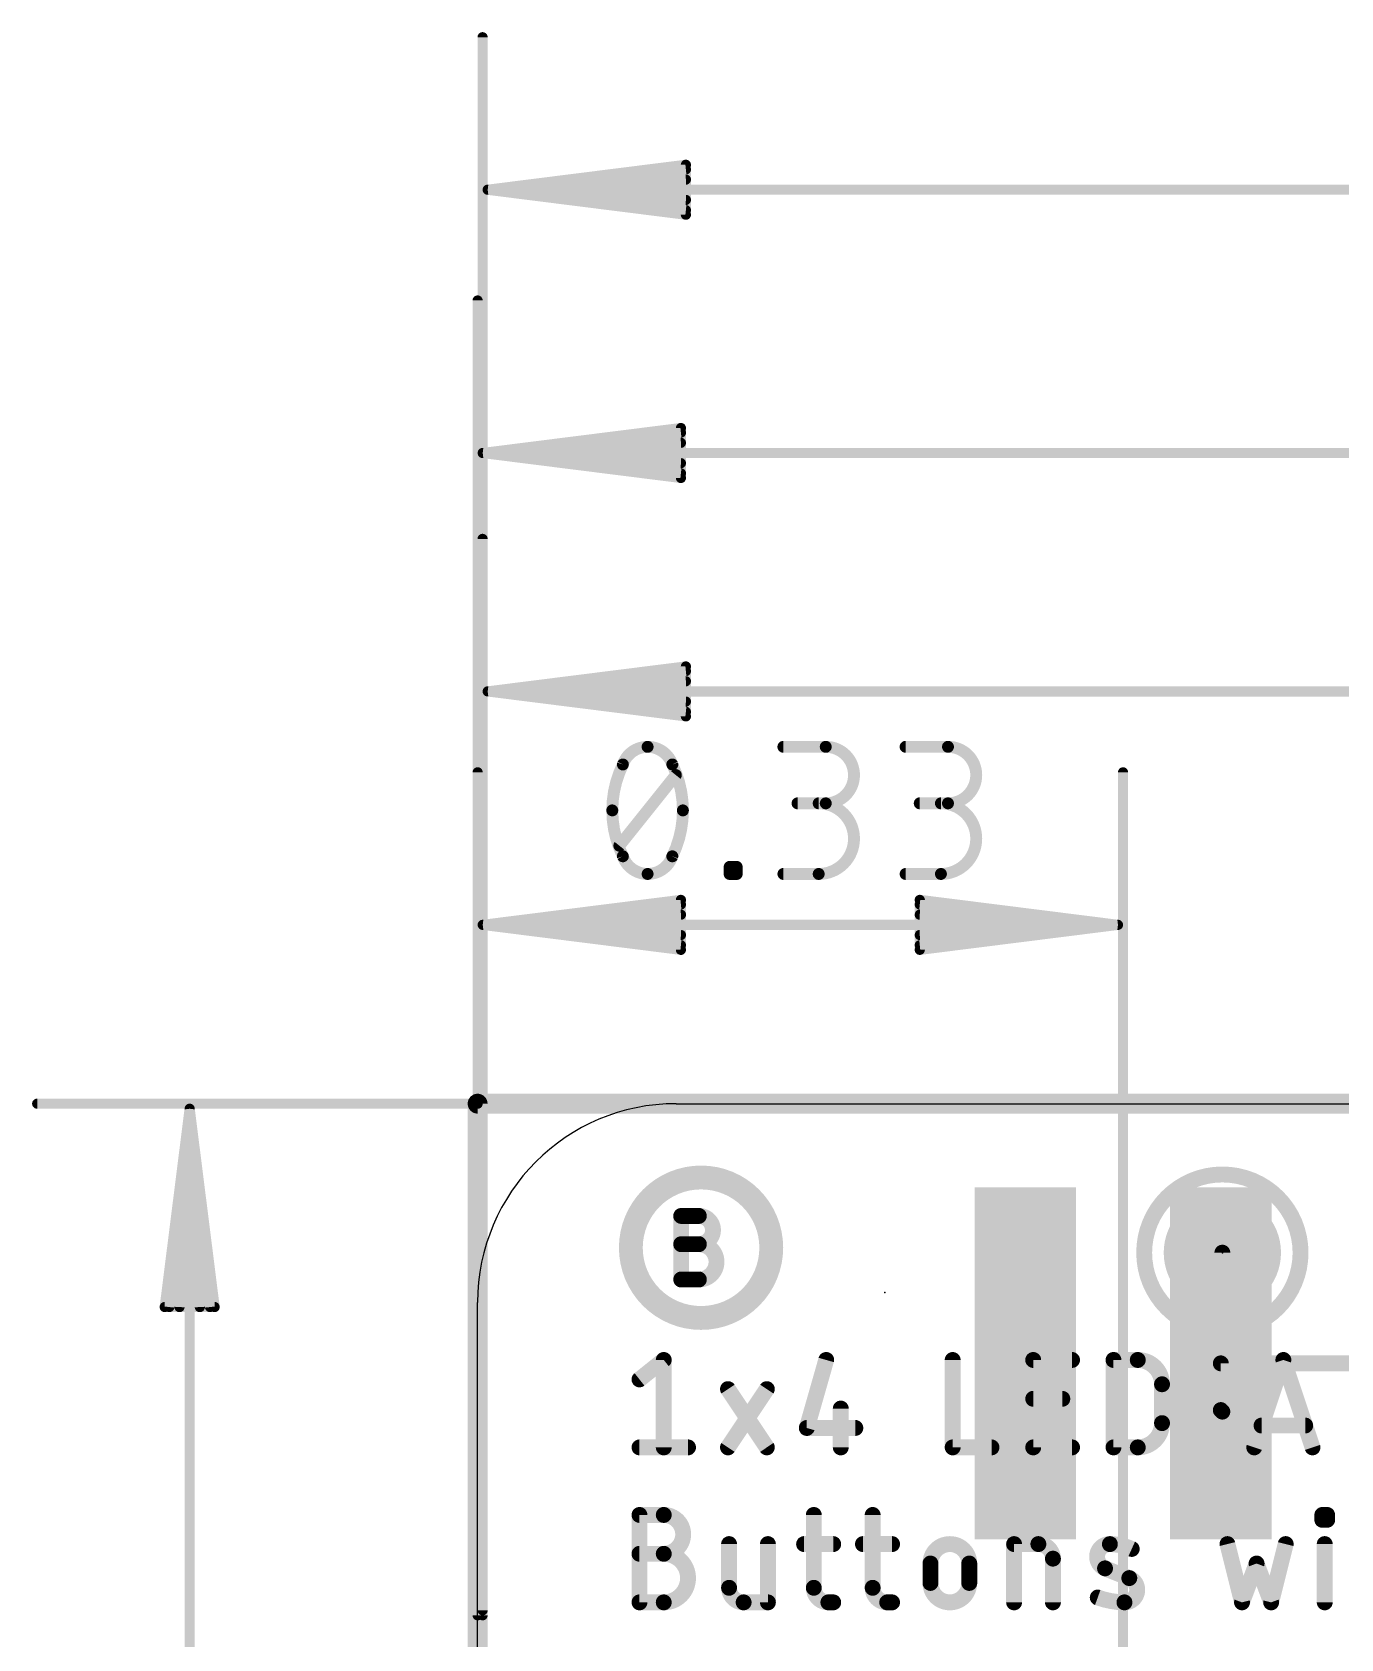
# Model space of a CAD drawing. Extents: x -44.1 to 38.2, y -17 to 24.8.
# Drawn here: x -43.8 to -27.06, y 3.95 to 24.49 of the extents above; entities that cross this region are included whole.
import ezdxf

# ---------------------------------------------------------------- set-up
doc = ezdxf.new("R2010")
doc.units = 0
for name, color, linetype in [('1', 12, 'CONTINUOUS'), ('16', 5, 'CONTINUOUS'), ('18', 110, 'CONTINUOUS'), ('20', 53, 'CONTINUOUS'), ('21', 40, 'CONTINUOUS'), ('23', 40, 'CONTINUOUS'), ('24', 6, 'CONTINUOUS'), ('47', 253, 'CONTINUOUS')]:
    doc.layers.add(name, color=color, linetype=linetype)

# ---------------------------------------------------------------- blocks, each defined once
blk = doc.blocks.new('PIE')
at = {"const_width": 0.5}
blk.add_lwpolyline([(0, -0.25, 1), (0, 0.25, 1), (0, -0.25)], format="xyb", dxfattribs=at)
blk = doc.blocks.new('RECT')
blk.add_solid([(-0.5, -0.5), (0.5, -0.5), (-0.5, 0.5), (0.5, 0.5)])
blk = doc.blocks.new('ROUNDV')
at = {"const_width": 0.5}
blk.add_lwpolyline([(0, -0.25, 1), (0, 0.25, 1), (0, -0.25)], format="xyb", dxfattribs=at)

msp = doc.modelspace()

# ---------------------------------------------------------------- linework, layer by layer
at = {"layer": '1'}
for points, const_width in [([(-38.1, 10.795), (38.1, 10.795)], 0.254), ([(-38.1, -10.795), (-38.1, 10.795)], 0.254), ([(-28.575, 8.89), (-28.575, 6.858)], 0.2032)]:
    msp.add_lwpolyline(points, dxfattribs=dict(at, const_width=const_width))
for points, const_width in [([(-38.1, 10.8585, 1), (-38.1, 10.7315)], 0.127), ([(-38.0365, 10.795, 1), (-38.1635, 10.795)], 0.127), ([(-28.5242, 8.89, 1), (-28.6258, 8.89)], 0.1016), ([(-28.6258, 6.858, 1), (-28.5242, 6.858)], 0.1016)]:
    msp.add_lwpolyline(points, format="xyb", dxfattribs=dict(at, const_width=const_width))
at = {"layer": '16'}
for points, const_width in [([(-38.1, 10.795), (38.1, 10.795)], 0.254), ([(-38.1, -10.795), (-38.1, 10.795)], 0.254), ([(-28.595, 7.475), (-26.055, 7.475)], 0.2032), ([(-28.595, 6.878), (-28.595, 7.475)], 0.2032), ([(-28.575, 6.858), (-28.595, 6.878)], 0.2032)]:
    msp.add_lwpolyline(points, dxfattribs=dict(at, const_width=const_width))
for points, const_width in [([(-38.1, 10.8585, 1), (-38.1, 10.7315)], 0.127), ([(-38.0365, 10.795, 1), (-38.1635, 10.795)], 0.127), ([(-28.595, 7.5258, 1), (-28.595, 7.4242)], 0.1016), ([(-28.5442, 7.475, 1), (-28.6458, 7.475)], 0.1016), ([(-28.5591, 6.9139, 1), (-28.6309, 6.8421)], 0.1016), ([(-28.6458, 6.878, 1), (-28.5442, 6.878)], 0.1016), ([(-28.6109, 6.8221, 1), (-28.5391, 6.8939)], 0.1016)]:
    msp.add_lwpolyline(points, format="xyb", dxfattribs=dict(at, const_width=const_width))
at = {"layer": '20'}
for p, q in [((-35.56, 10.795), (35.56, 10.795)), ((-38.1, -8.255), (-38.1, 8.255))]:
    msp.add_line(p, q, dxfattribs=at)
msp.add_arc((-35.56, 8.255), 2.54, 90, 180, dxfattribs=at)
at = {"layer": '21'}
for points, const_width in [([(-35.2425, 8.0555, 1), (-35.2425, 9.8515, 1), (-35.2425, 8.0555)], 0.3048), ([(-28.575, 7.89, 1), (-28.575, 9.89, 1), (-28.575, 7.89)], 0.2032), ([(-35.4457, 9.3599, 1), (-35.5473, 9.3599)], 0.1016), ([(-35.4965, 9.4107, 1), (-35.4965, 9.3091)], 0.1016), ([(-35.2707, 8.9986, 1), (-35.2707, 9.3599)], 0.2032), ([(-35.2707, 9.4107, 1), (-35.2707, 9.3091)], 0.1016), ([(-35.2707, 9.3091, 1), (-35.2707, 9.4107)], 0.1016), ([(-35.4965, 9.0495, 1), (-35.4965, 8.9479)], 0.1016), ([(-35.2707, 8.5471, 1), (-35.2707, 8.9987)], 0.2032), ([(-35.2707, 9.0495, 1), (-35.2707, 8.9479)], 0.1016), ([(-35.2707, 9.0495, 1), (-35.2707, 8.9478)], 0.1016), ([(-35.2707, 8.9479, 1), (-35.2707, 9.0495)], 0.1016), ([(-35.4965, 8.5979, 1), (-35.4965, 8.4963)], 0.1016), ([(-35.2707, 8.5979, 1), (-35.2707, 8.4963)], 0.1016), ([(-35.2707, 8.4963, 1), (-35.2707, 8.5979)], 0.1016), ([(-35.5473, 8.5471, 1), (-35.4457, 8.5471)], 0.1016), ([(-35.6687, 7.5184, 1), (-35.7703, 7.5184)], 0.1016), ([(-35.6877, 7.4787, 1), (-35.7512, 7.5581)], 0.1016), ([(-33.593, 7.5044, 1), (-33.6907, 7.5324)], 0.1016), ([(-31.9737, 7.5184, 1), (-32.0753, 7.5184)], 0.1016), ([(-30.9434, 7.5184, 1), (-31.045, 7.5184)], 0.1016), ([(-30.9942, 7.5692, 1), (-30.9942, 7.4676)], 0.1016), ([(-30.4975, 7.4676, 1), (-30.4975, 7.5692)], 0.1016), ([(-29.9166, 7.5184, 1), (-30.0182, 7.5184)], 0.1016), ([(-29.9674, 7.5692, 1), (-29.9674, 7.4676)], 0.1016), ([(-29.3466, 7.208, 0.4142), (-29.657, 7.5184)], 0.2032), ([(-29.657, 7.5692, 1), (-29.657, 7.4676)], 0.1016), ([(-29.657, 7.4676, 1), (-29.657, 7.5692)], 0.1016), ([(-27.7465, 7.5345, 1), (-27.8429, 7.5023)], 0.1016), ([(-27.7465, 7.5023, 1), (-27.8429, 7.5345)], 0.1016), ([(-36.0616, 7.3097, 1), (-35.9982, 7.2304)], 0.1016), ([(-34.8557, 7.174, 1), (-34.9402, 7.1177)], 0.1016), ([(-34.359, 7.1177, 1), (-34.4435, 7.174)], 0.1016), ([(-29.2958, 7.208, 1), (-29.3974, 7.208)], 0.1016), ([(-29.3973, 7.208, 1), (-29.2958, 7.208)], 0.1016), ([(-33.4048, 6.8975, 1), (-33.5064, 6.8975)], 0.1016), ([(-30.9942, 7.0725, 1), (-30.9942, 6.9709)], 0.1016), ([(-30.6217, 6.9709, 1), (-30.6217, 7.0725)], 0.1016), ([(-29.657, 6.4008, 0.4142), (-29.3466, 6.7112)], 0.2032), ([(-29.2958, 6.7112, 1), (-29.3974, 6.7112)], 0.1016), ([(-28.0741, 6.731, 1), (-28.0741, 6.6294)], 0.1016), ([(-27.5153, 6.6294, 1), (-27.5153, 6.731)], 0.1016), ([(-33.9391, 6.6631, 1), (-33.8414, 6.6352)], 0.1016), ([(-33.8902, 6.7, 1), (-33.8902, 6.5984)], 0.1016), ([(-33.2693, 6.5984, 1), (-33.2693, 6.7)], 0.1016), ([(-29.3974, 6.7112, 1), (-29.2958, 6.7112)], 0.1016), ([(-36.0299, 6.4516, 1), (-36.0299, 6.35)], 0.1016), ([(-35.7703, 6.4008, 1), (-35.6687, 6.4008)], 0.1016), ([(-35.409, 6.35, 1), (-35.409, 6.4516)], 0.1016), ([(-34.9402, 6.429, 1), (-34.8557, 6.3726)], 0.1016), ([(-34.4435, 6.3726, 1), (-34.359, 6.429)], 0.1016), ([(-33.5064, 6.4008, 1), (-33.4048, 6.4008)], 0.1016), ([(-32.0245, 6.4516, 1), (-32.0245, 6.35)], 0.1016), ([(-32.0753, 6.4008, 1), (-31.9737, 6.4008)], 0.1016), ([(-31.5277, 6.35, 1), (-31.5277, 6.4516)], 0.1016), ([(-30.9942, 6.4516, 1), (-30.9942, 6.35)], 0.1016), ([(-31.045, 6.4008, 1), (-30.9434, 6.4008)], 0.1016), ([(-30.4975, 6.35, 1), (-30.4975, 6.4516)], 0.1016), ([(-29.9674, 6.4516, 1), (-29.9674, 6.35)], 0.1016), ([(-30.0182, 6.4008, 1), (-29.9166, 6.4008)], 0.1016), ([(-29.657, 6.4516, 1), (-29.657, 6.35)], 0.1016), ([(-29.657, 6.35, 1), (-29.657, 6.4516)], 0.1016), ([(-28.2154, 6.4169, 1), (-28.119, 6.3847)], 0.1016), ([(-27.4703, 6.3847, 1), (-27.3739, 6.4169)], 0.1016), ([(-35.9791, 5.5372, 1), (-36.0807, 5.5372)], 0.1016), ([(-36.0299, 5.588, 1), (-36.0299, 5.4864)], 0.1016), ([(-35.7195, 5.0405, 1), (-35.7195, 5.5372)], 0.2032), ([(-35.7195, 5.588, 1), (-35.7195, 5.4864)], 0.1016), ([(-35.7195, 5.4864, 1), (-35.7195, 5.588)], 0.1016), ([(-33.7497, 5.5372, 1), (-33.8513, 5.5372)], 0.1016), ([(-32.9969, 5.5372, 1), (-33.0985, 5.5372)], 0.1016), ([(-27.2459, 5.5372, 1), (-27.3475, 5.5372)], 0.1016), ([(-27.2967, 5.588, 1), (-27.2967, 5.4864)], 0.1016), ([(-27.2967, 5.5259, 1), (-27.2967, 5.4243)], 0.1016), ([(-27.1838, 5.5372, 1), (-27.2854, 5.5372)], 0.1016), ([(-27.2346, 5.4864, 1), (-27.2346, 5.588)], 0.1016), ([(-27.2346, 5.4243, 1), (-27.2346, 5.5259)], 0.1016), ([(-27.3475, 5.4751, 1), (-27.2459, 5.4751)], 0.1016), ([(-27.2854, 5.4751, 1), (-27.1838, 5.4751)], 0.1016), ([(-36.0299, 5.0913, 1), (-36.0299, 4.9897)], 0.1016), ([(-35.7195, 4.4196, 1), (-35.7195, 5.0405)], 0.2032), ([(-35.7195, 5.0913, 1), (-35.7195, 4.9897)], 0.1016), ([(-35.7195, 5.0913, 1), (-35.7195, 4.9897)], 0.1016), ([(-35.7195, 4.9897, 1), (-35.7195, 5.0913)], 0.1016), ([(-34.8333, 5.1647, 1), (-34.9349, 5.1647)], 0.1016), ([(-34.3366, 5.1647, 1), (-34.4382, 5.1647)], 0.1016), ([(-33.9247, 5.2155, 1), (-33.9247, 5.1139)], 0.1016), ([(-33.5522, 5.1139, 1), (-33.5522, 5.2155)], 0.1016), ([(-33.1718, 5.2155, 1), (-33.1718, 5.1139)], 0.1016), ([(-32.7993, 5.1139, 1), (-32.7993, 5.2155)], 0.1016), ([(-31.8118, 4.9163, 1), (-32.3085, 4.9163)], 0.2032), ([(-31.1879, 5.1647, 1), (-31.2895, 5.1647)], 0.1016), ([(-31.2387, 5.2155, 1), (-31.2387, 5.1139)], 0.1016), ([(-30.742, 4.9784, 0.4142), (-30.9282, 5.1647)], 0.2032), ([(-30.9282, 5.2155, 1), (-30.9282, 5.1139)], 0.1016), ([(-30.9282, 5.1139, 1), (-30.9282, 5.2155)], 0.1016), ([(-30.0136, 5.1647, 0.8318), (-30.0757, 4.8542)], 0.2032), ([(-29.7342, 5.1026, 0.1025), (-30.0136, 5.1647)], 0.2032), ([(-30.0129, 5.2155, 1), (-30.0143, 5.1139)], 0.1016), ([(-30.0143, 5.1139, 1), (-30.0129, 5.2155)], 0.1016), ([(-29.7551, 5.0563, 1), (-29.7134, 5.1489)], 0.1016), ([(-28.4607, 5.177, 1), (-28.5592, 5.1523)], 0.1016), ([(-27.7156, 5.1523, 1), (-27.8142, 5.177)], 0.1016), ([(-27.2149, 5.1647, 1), (-27.3165, 5.1647)], 0.1016), ([(-32.2577, 4.9163, 1), (-32.3593, 4.9163)], 0.1016), ([(-32.3593, 4.9163, 1), (-32.2577, 4.9163)], 0.1016), ([(-31.761, 4.9163, 1), (-31.8626, 4.9163)], 0.1016), ([(-31.8626, 4.9163, 1), (-31.761, 4.9163)], 0.1016), ([(-30.6912, 4.9784, 1), (-30.7928, 4.9784)], 0.1016), ([(-30.7928, 4.9784, 1), (-30.6912, 4.9784)], 0.1016), ([(-30.0568, 4.9014, 1), (-30.0946, 4.8071)], 0.1016), ([(-30.0946, 4.8071, 1), (-30.0568, 4.9014)], 0.1016), ([(-28.0898, 4.9341, 1), (-28.185, 4.8985)], 0.1016), ([(-28.0898, 4.8985, 1), (-28.185, 4.9341)], 0.1016), ([(-32.3085, 4.668, 1), (-31.8118, 4.668)], 0.2032), ([(-32.2577, 4.668, 1), (-32.3593, 4.668)], 0.1016), ([(-31.761, 4.668, 1), (-31.8626, 4.668)], 0.1016), ([(-29.8274, 4.4196, 0.8318), (-29.7653, 4.73)], 0.2032), ([(-29.7464, 4.7772, 1), (-29.7841, 4.6829)], 0.1016), ([(-29.7841, 4.6829, 1), (-29.7464, 4.7772)], 0.1016), ([(-36.0299, 4.4704, 1), (-36.0299, 4.3688)], 0.1016), ([(-35.7195, 4.4704, 1), (-35.7195, 4.3688)], 0.1016), ([(-35.7195, 4.3688, 1), (-35.7195, 4.4704)], 0.1016), ([(-34.8841, 4.6059, 0.4142), (-34.6978, 4.4196)], 0.2032), ([(-34.8333, 4.6059, 1), (-34.9349, 4.6059)], 0.1016), ([(-34.9349, 4.6059, 1), (-34.8333, 4.6059)], 0.1016), ([(-34.6978, 4.4704, 1), (-34.6978, 4.3688)], 0.1016), ([(-34.6978, 4.3688, 1), (-34.6978, 4.4704)], 0.1016), ([(-34.3874, 4.3688, 1), (-34.3874, 4.4704)], 0.1016), ([(-33.8005, 4.6059, 0.4142), (-33.6142, 4.4196)], 0.2032), ([(-33.7497, 4.6059, 1), (-33.8513, 4.6059)], 0.1016), ([(-33.8513, 4.6059, 1), (-33.7497, 4.6059)], 0.1016), ([(-33.6142, 4.4704, 1), (-33.6142, 4.3688)], 0.1016), ([(-33.6142, 4.3688, 1), (-33.6142, 4.4704)], 0.1016), ([(-33.5522, 4.3688, 1), (-33.5522, 4.4704)], 0.1016), ([(-33.0477, 4.6059, 0.4142), (-32.8614, 4.4196)], 0.2032), ([(-32.9969, 4.6059, 1), (-33.0985, 4.6059)], 0.1016), ([(-33.0985, 4.6059, 1), (-32.9969, 4.6059)], 0.1016), ([(-32.8614, 4.4704, 1), (-32.8614, 4.3688)], 0.1016), ([(-32.8614, 4.3688, 1), (-32.8614, 4.4704)], 0.1016), ([(-32.7993, 4.3688, 1), (-32.7993, 4.4704)], 0.1016), ([(-32.3593, 4.668, 1), (-32.2577, 4.668)], 0.1016), ([(-31.8626, 4.668, 1), (-31.761, 4.668)], 0.1016), ([(-30.1688, 4.4817, 0.083), (-29.8274, 4.4196)], 0.2032), ([(-30.1516, 4.5295, 1), (-30.186, 4.4339)], 0.1016), ([(-29.8266, 4.4704, 1), (-29.8281, 4.3688)], 0.1016), ([(-29.8281, 4.3688, 1), (-29.8266, 4.4704)], 0.1016), ([(-36.0807, 4.4196, 1), (-35.9791, 4.4196)], 0.1016), ([(-34.4382, 4.4196, 1), (-34.3366, 4.4196)], 0.1016), ([(-31.2895, 4.4196, 1), (-31.1879, 4.4196)], 0.1016), ([(-30.7928, 4.4196, 1), (-30.6912, 4.4196)], 0.1016), ([(-28.3712, 4.4374, 1), (-28.2761, 4.4018)], 0.1016), ([(-28.373, 4.4073, 1), (-28.2744, 4.4319)], 0.1016), ([(-28.0004, 4.4319, 1), (-27.9019, 4.4073)], 0.1016), ([(-27.9987, 4.4018, 1), (-27.9036, 4.4374)], 0.1016), ([(-27.3165, 4.4196, 1), (-27.2149, 4.4196)], 0.1016)]:
    msp.add_lwpolyline(points, format="xyb", dxfattribs=dict(at, const_width=const_width))
at = {"layer": '21', "const_width": 0.2032}
for points in [[(-35.4965, 8.5471), (-35.4965, 9.3599)], [(-35.4965, 9.3599), (-35.2707, 9.3599)], [(-35.4965, 8.9987), (-35.2707, 8.9987)], [(-35.2707, 8.5471), (-35.4965, 8.5471)], [(-36.0299, 7.27), (-35.7195, 7.5184)], [(-35.7195, 7.5184), (-35.7195, 6.4008)], [(-33.6419, 7.5184), (-33.8902, 6.6492)], [(-32.0245, 7.5184), (-32.0245, 6.4008)], [(-30.9942, 6.4008), (-30.9942, 7.5184)], [(-30.9942, 7.5184), (-30.4975, 7.5184)], [(-29.9674, 6.4008), (-29.9674, 7.5184)], [(-29.9674, 7.5184), (-29.657, 7.5184)], [(-28.1672, 6.4008), (-27.7947, 7.5184)], [(-27.7947, 7.5184), (-27.4221, 6.4008)], [(-34.898, 6.4008), (-34.4013, 7.1459)], [(-34.898, 7.1459), (-34.4013, 6.4008)], [(-29.3466, 7.208), (-29.3466, 6.7112)], [(-33.4556, 6.8975), (-33.4556, 6.4008)], [(-30.9942, 7.0217), (-30.6217, 7.0217)], [(-27.5153, 6.6802), (-28.0741, 6.6802)], [(-33.8902, 6.6492), (-33.2693, 6.6492)], [(-36.0299, 6.4008), (-35.409, 6.4008)], [(-32.0245, 6.4008), (-31.5277, 6.4008)], [(-30.4975, 6.4008), (-30.9942, 6.4008)], [(-29.657, 6.4008), (-29.9674, 6.4008)], [(-36.0299, 4.4196), (-36.0299, 5.5372)], [(-36.0299, 5.5372), (-35.7195, 5.5372)], [(-33.8005, 5.5372), (-33.8005, 4.6059)], [(-33.0477, 5.5372), (-33.0477, 4.6059)], [(-27.2967, 5.4751), (-27.2967, 5.5372)], [(-27.2967, 5.5372), (-27.2346, 5.5372)], [(-27.2346, 5.4751), (-27.2967, 5.4751)], [(-27.2346, 5.5372), (-27.2346, 5.4751)], [(-36.0299, 5.0405), (-35.7195, 5.0405)], [(-34.8841, 5.1647), (-34.8841, 4.6059)], [(-34.3874, 4.4196), (-34.3874, 5.1647)], [(-33.9247, 5.1647), (-33.5522, 5.1647)], [(-33.1718, 5.1647), (-32.7993, 5.1647)], [(-31.2387, 4.4196), (-31.2387, 5.1647)], [(-31.2387, 5.1647), (-30.9282, 5.1647)], [(-28.5099, 5.1647), (-28.3237, 4.4196)], [(-27.9511, 4.4196), (-27.7649, 5.1647)], [(-27.2657, 4.4196), (-27.2657, 5.1647)], [(-32.3085, 4.668), (-32.3085, 4.9163)], [(-31.8118, 4.9163), (-31.8118, 4.668)], [(-30.742, 4.9784), (-30.742, 4.4196)], [(-29.7653, 4.73), (-30.0757, 4.8542)], [(-28.3237, 4.4196), (-28.1374, 4.9163)], [(-28.1374, 4.9163), (-27.9511, 4.4196)], [(-35.7195, 4.4196), (-36.0299, 4.4196)], [(-34.6978, 4.4196), (-34.3874, 4.4196)], [(-33.6142, 4.4196), (-33.5522, 4.4196)], [(-32.8614, 4.4196), (-32.7993, 4.4196)]]:
    msp.add_lwpolyline(points, dxfattribs=at)
at = {"layer": '23'}
for p in [(-35.2425, 8.9535), (-28.575, 8.89)]:
    msp.add_point(p, dxfattribs=at)
at = {"layer": '24'}
msp.add_point((-32.893, 8.382), dxfattribs=at)
at = {"layer": '47'}
for points, const_width in [([(-38.0365, 4.2545), (-38.0365, 24.429)], 0.13), ([(-37.9715, 22.479), (-35.4365, 22.7982)], 0.13), ([(-37.9715, 22.479), (-35.4365, 22.739)], 0.13), ([(-35.4365, 22.7982), (-35.4365, 22.1598)], 0.13), ([(-37.9715, 22.479), (-35.4365, 22.609)], 0.13), ([(29.78, 22.479), (-37.9715, 22.479)], 0.13), ([(-35.4365, 22.1598), (-37.9715, 22.479)], 0.13), ([(-35.4365, 22.349), (-37.9715, 22.479)], 0.13), ([(-35.4365, 22.219), (-37.9715, 22.479)], 0.13), ([(-38.1, 4.2545), (-38.1, 21.0635)], 0.13), ([(-38.035, 19.1135), (-35.5, 19.4327)], 0.13), ([(-38.035, 19.1135), (-35.5, 19.3735)], 0.13), ([(-35.5, 19.4327), (-35.5, 18.7943)], 0.13), ([(-38.035, 19.1135), (-35.5, 19.2435)], 0.13), ([(10.73, 19.1135), (-38.035, 19.1135)], 0.13), ([(-35.5, 18.7943), (-38.035, 19.1135)], 0.13), ([(-35.5, 18.9835), (-38.035, 19.1135)], 0.13), ([(-35.5, 18.8535), (-38.035, 19.1135)], 0.13), ([(-38.0365, 4.318), (-38.0365, 18.0155)], 0.13), ([(-37.9715, 16.0655), (-35.4365, 16.3847)], 0.13), ([(-35.4365, 16.3847), (-35.4365, 15.7463)], 0.13), ([(-37.9715, 16.0655), (-35.4365, 16.3255)], 0.13), ([(-37.9715, 16.0655), (-35.4365, 16.1955)], 0.13), ([(-10.86, 16.0655), (-37.9715, 16.0655)], 0.13), ([(-35.4365, 15.7463), (-37.9715, 16.0655)], 0.13), ([(-35.4365, 15.9355), (-37.9715, 16.0655)], 0.13), ([(-35.4365, 15.8055), (-37.9715, 16.0655)], 0.13), ([(-34.1893, 15.3573), (-33.6475, 15.3573)], 0.1524), ([(-32.6262, 15.3573), (-32.0843, 15.3573)], 0.1524), ([(-38.1, 4.2545), (-38.1, 15.031)], 0.13), ([(-36.2874, 14.0929), (-35.5649, 14.9961)], 0.1524), ([(-29.845, 3.175), (-29.845, 15.031)], 0.13), ([(-33.6475, 14.6348), (-34.0087, 14.6348)], 0.1524), ([(-32.0843, 14.6348), (-32.4456, 14.6348)], 0.1524), ([(-34.8771, 13.7317), (-34.8771, 13.822)], 0.1524), ([(-34.8771, 13.822), (-34.7868, 13.822)], 0.1524), ([(-34.7868, 13.7317), (-34.8771, 13.7317)], 0.1524), ([(-34.7868, 13.822), (-34.7868, 13.7317)], 0.1524), ([(-34.1893, 13.7317), (-33.7378, 13.7317)], 0.1524), ([(-32.6262, 13.7317), (-32.1746, 13.7317)], 0.1524), ([(-38.035, 13.081), (-35.5, 13.4002)], 0.13), ([(-38.035, 13.081), (-35.5, 13.341)], 0.13), ([(-35.5, 13.4002), (-35.5, 12.7618)], 0.13), ([(-29.91, 13.081), (-32.445, 13.4002)], 0.13), ([(-32.445, 13.4002), (-32.445, 12.7618)], 0.13), ([(-29.91, 13.081), (-32.445, 13.341)], 0.13), ([(-38.035, 13.081), (-35.5, 13.211)], 0.13), ([(-29.91, 13.081), (-32.445, 13.211)], 0.13), ([(-29.91, 13.081), (-38.035, 13.081)], 0.13), ([(-35.5, 12.7618), (-38.035, 13.081)], 0.13), ([(-35.5, 12.951), (-38.035, 13.081)], 0.13), ([(-35.5, 12.821), (-38.035, 13.081)], 0.13), ([(-32.445, 12.7618), (-29.91, 13.081)], 0.13), ([(-32.445, 12.951), (-29.91, 13.081)], 0.13), ([(-32.445, 12.821), (-29.91, 13.081)], 0.13), ([(-38.1, 10.795), (-43.733, 10.795)], 0.13), ([(-41.783, 10.73), (-42.1022, 8.195)], 0.13), ([(-41.783, 10.73), (-42.043, 8.195)], 0.13), ([(-41.783, 10.73), (-41.913, 8.195)], 0.13), ([(-41.783, -10.73), (-41.783, 10.73)], 0.13), ([(-41.4638, 8.195), (-41.783, 10.73)], 0.13), ([(-41.653, 8.195), (-41.783, 10.73)], 0.13), ([(-41.523, 8.195), (-41.783, 10.73)], 0.13), ([(-42.1022, 8.195), (-41.4638, 8.195)], 0.13)]:
    msp.add_lwpolyline(points, dxfattribs=dict(at, const_width=const_width))
for points, const_width in [([(-38.004, 24.429, 1), (-38.069, 24.429)], 0.065), ([(-35.404, 22.7982, 1), (-35.469, 22.7982)], 0.065), ([(-35.4324, 22.766, 1), (-35.4406, 22.8305)], 0.065), ([(-35.4332, 22.7067, 1), (-35.4398, 22.7713)], 0.065), ([(-35.4348, 22.5765, 1), (-35.4382, 22.6415)], 0.065), ([(-37.9715, 22.5115, 1), (-37.9715, 22.4465)], 0.065), ([(-37.9674, 22.5112, 1), (-37.9756, 22.4468)], 0.065), ([(-37.9732, 22.5115, 1), (-37.9698, 22.4465)], 0.065), ([(-37.9698, 22.5115, 1), (-37.9732, 22.4465)], 0.065), ([(-37.9682, 22.5113, 1), (-37.9748, 22.4467)], 0.065), ([(-37.9748, 22.5113, 1), (-37.9682, 22.4467)], 0.065), ([(-37.9756, 22.5112, 1), (-37.9674, 22.4468)], 0.065), ([(-35.4382, 22.3165, 1), (-35.4348, 22.3815)], 0.065), ([(-35.469, 22.1598, 1), (-35.404, 22.1598)], 0.065), ([(-35.4406, 22.1275, 1), (-35.4324, 22.192)], 0.065), ([(-35.4398, 22.1867, 1), (-35.4332, 22.2513)], 0.065), ([(-38.0675, 21.0635, 1), (-38.1325, 21.0635)], 0.065), ([(-35.4675, 19.4327, 1), (-35.5325, 19.4327)], 0.065), ([(-35.4959, 19.4005, 1), (-35.5041, 19.465)], 0.065), ([(-35.4967, 19.3412, 1), (-35.5033, 19.4058)], 0.065), ([(-38.035, 19.146, 1), (-38.035, 19.081)], 0.065), ([(-38.0309, 19.1457, 1), (-38.0391, 19.0813)], 0.065), ([(-38.0367, 19.146, 1), (-38.0333, 19.081)], 0.065), ([(-38.0333, 19.146, 1), (-38.0367, 19.081)], 0.065), ([(-38.0317, 19.1458, 1), (-38.0383, 19.0812)], 0.065), ([(-38.0383, 19.1458, 1), (-38.0317, 19.0812)], 0.065), ([(-38.0391, 19.1457, 1), (-38.0309, 19.0813)], 0.065), ([(-35.4983, 19.211, 1), (-35.5017, 19.276)], 0.065), ([(-35.5033, 18.8212, 1), (-35.4967, 18.8858)], 0.065), ([(-35.5017, 18.951, 1), (-35.4983, 19.016)], 0.065), ([(-35.5325, 18.7943, 1), (-35.4675, 18.7943)], 0.065), ([(-35.5041, 18.762, 1), (-35.4959, 18.8265)], 0.065), ([(-38.004, 18.0155, 1), (-38.069, 18.0155)], 0.065), ([(-35.404, 16.3847, 1), (-35.469, 16.3847)], 0.065), ([(-35.4324, 16.3525, 1), (-35.4406, 16.417)], 0.065), ([(-35.4332, 16.2932, 1), (-35.4398, 16.3578)], 0.065), ([(-35.4348, 16.163, 1), (-35.4382, 16.228)], 0.065), ([(-37.9715, 16.098, 1), (-37.9715, 16.033)], 0.065), ([(-37.9674, 16.0977, 1), (-37.9756, 16.0333)], 0.065), ([(-37.9732, 16.098, 1), (-37.9698, 16.033)], 0.065), ([(-37.9698, 16.098, 1), (-37.9732, 16.033)], 0.065), ([(-37.9682, 16.0978, 1), (-37.9748, 16.0332)], 0.065), ([(-37.9748, 16.0978, 1), (-37.9682, 16.0332)], 0.065), ([(-37.9756, 16.0977, 1), (-37.9674, 16.0333)], 0.065), ([(-35.4398, 15.7732, 1), (-35.4332, 15.8378)], 0.065), ([(-35.4382, 15.903, 1), (-35.4348, 15.968)], 0.065), ([(-35.469, 15.7463, 1), (-35.404, 15.7463)], 0.065), ([(-35.4406, 15.714, 1), (-35.4324, 15.7785)], 0.065), ([(-35.9261, 15.3573, 0.3205), (-36.2422, 15.1315)], 0.1524), ([(-35.61, 15.1315, 0.3205), (-35.9261, 15.3573)], 0.1524), ([(-35.9261, 15.3954, 1), (-35.9261, 15.3192)], 0.0762), ([(-35.9261, 15.3192, 1), (-35.9261, 15.3954)], 0.0762), ([(-34.1893, 15.3954, 1), (-34.1893, 15.3192)], 0.0762), ([(-33.6475, 14.6348, 1), (-33.6475, 15.3573)], 0.1524), ([(-33.6475, 15.3954, 1), (-33.6475, 15.3192)], 0.0762), ([(-33.6475, 15.3192, 1), (-33.6475, 15.3954)], 0.0762), ([(-32.6262, 15.3954, 1), (-32.6262, 15.3192)], 0.0762), ([(-32.0843, 14.6348, 1), (-32.0843, 15.3573)], 0.1524), ([(-32.0843, 15.3954, 1), (-32.0843, 15.3192)], 0.0762), ([(-32.0843, 15.3192, 1), (-32.0843, 15.3954)], 0.0762), ([(-36.2422, 15.1315, 0.1139), (-36.3777, 14.5445)], 0.1524), ([(-36.208, 15.1148, 1), (-36.2765, 15.1482)], 0.0762), ([(-35.5758, 15.1482, 1), (-35.6443, 15.1148)], 0.0762), ([(-35.4746, 14.5445, 0.1139), (-35.61, 15.1315)], 0.1524), ([(-38.0675, 15.031, 1), (-38.1325, 15.031)], 0.065), ([(-36.2783, 15.1439, 1), (-36.2062, 15.1192)], 0.0762), ([(-35.6461, 15.1192, 1), (-35.574, 15.1439)], 0.0762), ([(-35.5351, 14.9723, 1), (-35.5946, 15.0199)], 0.0762), ([(-29.8125, 15.031, 1), (-29.8775, 15.031)], 0.065), ([(-36.3777, 14.5445, 0.1139), (-36.2422, 13.9575)], 0.1524), ([(-36.3396, 14.5445, 1), (-36.4158, 14.5445)], 0.0762), ([(-35.61, 13.9575, 0.1139), (-35.4746, 14.5445)], 0.1524), ([(-35.4365, 14.5445, 1), (-35.5127, 14.5445)], 0.0762), ([(-34.0087, 14.6729, 1), (-34.0087, 14.5967)], 0.0762), ([(-33.7378, 13.7317, 1), (-33.7378, 14.6348)], 0.1524), ([(-33.7378, 14.6729, 1), (-33.7378, 14.5967)], 0.0762), ([(-33.6475, 14.6729, 1), (-33.6475, 14.5967)], 0.0762), ([(-33.6475, 14.5967, 1), (-33.6475, 14.6729)], 0.0762), ([(-32.4456, 14.6729, 1), (-32.4456, 14.5967)], 0.0762), ([(-32.1746, 13.7317, 1), (-32.1746, 14.6348)], 0.1524), ([(-32.1746, 14.6729, 1), (-32.1746, 14.5967)], 0.0762), ([(-32.0843, 14.6729, 1), (-32.0843, 14.5967)], 0.0762), ([(-32.0843, 14.5967, 1), (-32.0843, 14.6729)], 0.0762), ([(-36.4158, 14.5445, 1), (-36.3396, 14.5445)], 0.0762), ([(-35.5127, 14.5445, 1), (-35.4365, 14.5445)], 0.0762), ([(-36.3171, 14.1167, 1), (-36.2576, 14.0691)], 0.0762), ([(-36.2062, 13.9698, 1), (-36.2783, 13.9451)], 0.0762), ([(-36.2422, 13.9575, 0.3205), (-35.9261, 13.7317)], 0.1524), ([(-36.2765, 13.9408, 1), (-36.208, 13.9742)], 0.0762), ([(-35.9261, 13.7317, 0.3205), (-35.61, 13.9575)], 0.1524), ([(-35.6443, 13.9742, 1), (-35.5758, 13.9408)], 0.0762), ([(-35.574, 13.9451, 1), (-35.6461, 13.9698)], 0.0762), ([(-35.9261, 13.7698, 1), (-35.9261, 13.6936)], 0.0762), ([(-35.9261, 13.6936, 1), (-35.9261, 13.7698)], 0.0762), ([(-34.839, 13.822, 1), (-34.9152, 13.822)], 0.0762), ([(-34.8771, 13.8601, 1), (-34.8771, 13.7839)], 0.0762), ([(-34.8771, 13.7698, 1), (-34.8771, 13.6936)], 0.0762), ([(-34.9152, 13.7317, 1), (-34.839, 13.7317)], 0.0762), ([(-34.7487, 13.822, 1), (-34.8249, 13.822)], 0.0762), ([(-34.8249, 13.7317, 1), (-34.7487, 13.7317)], 0.0762), ([(-34.7868, 13.7839, 1), (-34.7868, 13.8601)], 0.0762), ([(-34.7868, 13.6936, 1), (-34.7868, 13.7698)], 0.0762), ([(-34.1893, 13.7698, 1), (-34.1893, 13.6936)], 0.0762), ([(-33.7378, 13.7698, 1), (-33.7378, 13.6936)], 0.0762), ([(-33.7378, 13.6936, 1), (-33.7378, 13.7698)], 0.0762), ([(-32.6262, 13.7698, 1), (-32.6262, 13.6936)], 0.0762), ([(-32.1746, 13.7698, 1), (-32.1746, 13.6936)], 0.0762), ([(-32.1746, 13.6936, 1), (-32.1746, 13.7698)], 0.0762), ([(-35.4675, 13.4002, 1), (-35.5325, 13.4002)], 0.065), ([(-35.4959, 13.368, 1), (-35.5041, 13.4325)], 0.065), ([(-35.4967, 13.3087, 1), (-35.5033, 13.3733)], 0.065), ([(-32.4409, 13.4325, 1), (-32.4491, 13.368)], 0.065), ([(-32.4125, 13.4002, 1), (-32.4775, 13.4002)], 0.065), ([(-32.4417, 13.3733, 1), (-32.4483, 13.3087)], 0.065), ([(-35.4983, 13.1785, 1), (-35.5017, 13.2435)], 0.065), ([(-32.4433, 13.2435, 1), (-32.4467, 13.1785)], 0.065), ([(-38.035, 13.1135, 1), (-38.035, 13.0485)], 0.065), ([(-38.0309, 13.1132, 1), (-38.0391, 13.0488)], 0.065), ([(-38.0367, 13.1135, 1), (-38.0333, 13.0485)], 0.065), ([(-38.0333, 13.1135, 1), (-38.0367, 13.0485)], 0.065), ([(-38.0317, 13.1133, 1), (-38.0383, 13.0487)], 0.065), ([(-38.0383, 13.1133, 1), (-38.0317, 13.0487)], 0.065), ([(-38.0391, 13.1132, 1), (-38.0309, 13.0488)], 0.065), ([(-35.5017, 12.9185, 1), (-35.4983, 12.9835)], 0.065), ([(-32.4467, 12.9835, 1), (-32.4433, 12.9185)], 0.065), ([(-29.9059, 13.0488, 1), (-29.9141, 13.1132)], 0.065), ([(-29.9141, 13.0488, 1), (-29.9059, 13.1132)], 0.065), ([(-29.9067, 13.0487, 1), (-29.9133, 13.1133)], 0.065), ([(-29.9133, 13.0487, 1), (-29.9067, 13.1133)], 0.065), ([(-29.9117, 13.0485, 1), (-29.9083, 13.1135)], 0.065), ([(-29.9083, 13.0485, 1), (-29.9117, 13.1135)], 0.065), ([(-29.91, 13.0485, 1), (-29.91, 13.1135)], 0.065), ([(-35.5325, 12.7618, 1), (-35.4675, 12.7618)], 0.065), ([(-35.5041, 12.7295, 1), (-35.4959, 12.794)], 0.065), ([(-35.5033, 12.7887, 1), (-35.4967, 12.8533)], 0.065), ([(-32.4483, 12.8533, 1), (-32.4417, 12.7887)], 0.065), ([(-32.4491, 12.794, 1), (-32.4409, 12.7295)], 0.065), ([(-32.4775, 12.7618, 1), (-32.4125, 12.7618)], 0.065), ([(-43.733, 10.8275, 1), (-43.733, 10.7625)], 0.065), ([(-41.7505, 10.73, 1), (-41.8155, 10.73)], 0.065), ([(-41.7508, 10.7341, 1), (-41.8152, 10.7259)], 0.065), ([(-41.7505, 10.7283, 1), (-41.8155, 10.7317)], 0.065), ([(-41.7505, 10.7317, 1), (-41.8155, 10.7283)], 0.065), ([(-41.7507, 10.7333, 1), (-41.8153, 10.7267)], 0.065), ([(-41.7507, 10.7267, 1), (-41.8153, 10.7333)], 0.065), ([(-41.7508, 10.7259, 1), (-41.8152, 10.7341)], 0.065), ([(-38.1, 10.7625, 1), (-38.1, 10.8275)], 0.065), ([(-42.1345, 8.1991, 1), (-42.07, 8.1909)], 0.065), ([(-42.1022, 8.2275, 1), (-42.1022, 8.1625)], 0.065), ([(-42.0753, 8.1983, 1), (-42.0107, 8.1917)], 0.065), ([(-41.9455, 8.1967, 1), (-41.8805, 8.1933)], 0.065), ([(-41.6855, 8.1933, 1), (-41.6205, 8.1967)], 0.065), ([(-41.5553, 8.1917, 1), (-41.4907, 8.1983)], 0.065), ([(-41.496, 8.1909, 1), (-41.4315, 8.1991)], 0.065), ([(-41.4638, 8.1625, 1), (-41.4638, 8.2275)], 0.065), ([(-38.069, 4.318, 1), (-38.004, 4.318)], 0.065), ([(-38.1325, 4.2545, 1), (-38.0675, 4.2545)], 0.065), ([(-38.1325, 4.2545, 1), (-38.0675, 4.2545)], 0.065), ([(-38.069, 4.2545, 1), (-38.004, 4.2545)], 0.065)]:
    msp.add_lwpolyline(points, format="xyb", dxfattribs=dict(at, const_width=const_width))

# ---------------------------------------------------------------- block references
at = {"layer": '1', "xscale": 1.5, "yscale": 1.5}
msp.add_blockref('PIE', (-28.575, 8.89), dxfattribs=at)
at = {"layer": '16', "xscale": 1.3, "yscale": 4.5}
for p in [(-31.095, 7.475), (-28.595, 7.475)]:
    msp.add_blockref('RECT', p, dxfattribs=at)
at = {"layer": '18', "xscale": 0.889, "yscale": 0.889}
msp.add_blockref('ROUNDV', (-28.575, 6.858), dxfattribs=at)
msp.add_blockref('ROUNDV', (-28.575, 6.858), dxfattribs=at)

doc.saveas('drawing.dxf')
